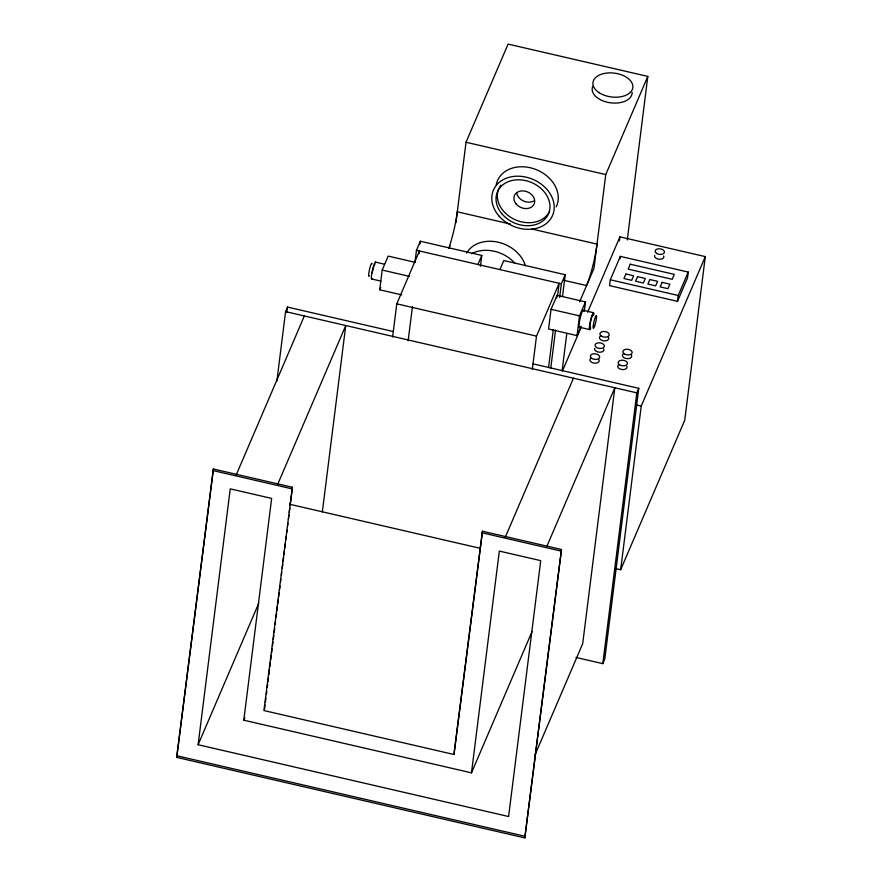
<?xml version="1.0" encoding="UTF-8"?>
<svg xmlns="http://www.w3.org/2000/svg" width="882" height="882" viewBox="0 0 882 882"><rect width="100%" height="100%" fill="white"/><g stroke="black" fill="none" stroke-linecap="round" stroke-linejoin="round"><path stroke-width="1.32" d="M292.405 487.272L263.916 710.539L453.965 754.496L482.465 531.229L561.492 549.508L524.812 837.9L176.709 757.384L213.389 468.992L292.405 487.272L290.123 505.507M176.709 757.384L213.389 468.992M471.484 772.841L499.333 551.085L540.732 560.654L508.594 816.534L198.119 744.728L230.246 488.849L271.645 498.429L243.796 720.186L471.484 772.841L532.067 631.49M276.882 381.013L285.592 311.611L287.543 307.079L393.295 331.544M286.859 312.526L287.543 307.079M264.556 709.029L265.074 704.927M265.416 702.193L265.934 698.103M266.452 694.002L266.794 691.268M267.301 687.166L267.643 684.432M267.996 681.709L268.503 677.608M268.845 674.873L269.539 669.405M269.881 666.682L270.388 662.58M270.741 659.846L271.248 655.745M271.59 653.011L272.108 648.92M272.45 646.186L272.968 642.085M273.31 639.351L273.828 635.261M274.17 632.526L274.688 628.425M275.195 624.324L275.537 621.589M276.055 617.499L276.573 613.398M276.915 610.664L277.433 606.562M277.775 603.839L278.282 599.738M278.624 597.004L279.142 592.902M279.484 590.168L280.002 586.078M280.52 581.977L280.862 579.242M281.369 575.141L281.722 572.407M282.229 568.317L282.747 564.215M283.089 561.481L283.607 557.38M283.949 554.657L284.467 550.555M284.809 547.821L285.316 543.72M285.834 539.63L286.176 536.895L285.525 538.406M286.694 532.794L287.036 530.071M287.554 525.981L287.896 523.247M288.403 519.156L288.921 515.055M289.263 512.332L289.781 508.23M322.338 511.935L345.755 325.524L277.598 484.538M401.718 294.875L379.723 289.792L382.193 270.068L388.179 256.1L415.356 262.384M392.611 336.99L396.779 303.827L419.424 250.973L419.082 253.696M415.102 261.171L416.469 250.29L420.35 241.227L481.804 255.438L480.436 266.287M420.008 243.95L420.35 241.227M408.157 340.717L412.423 306.727M455.939 222.584L466.027 142.256L508.098 44.1L647.807 76.414L627.267 239.981M482.465 531.229L453.965 754.496M532.331 369.304L536.499 336.141L559.144 283.287L557.611 295.525M584.347 311.114L585.494 301.909L557.038 295.327L551.052 309.295L548.571 329.019L577.037 335.601L581.029 326.296M556.707 297.962L557.038 295.327M548.56 367.585L553.334 329.515M550.776 368.103L555.55 330.033M559.651 297.399L561.36 283.806L565.241 274.743L503.798 260.532L499.907 269.583M562.507 296.495L565.241 274.743M562.176 370.22L566.795 333.484M577.037 335.601L579.507 315.877L585.494 301.909M647.807 76.414L605.747 174.57L593.961 268.382L579.628 301.831M524.812 837.9L561.492 549.508M610.3 279.781L609.561 285.647L677.486 301.357L687.519 277.951L688.247 272.086L620.333 256.375L610.3 279.781L678.225 295.492L688.247 272.086M619.396 240.951L619.914 236.861L705.291 256.607L684.741 420.251L620.663 569.75L615.327 568.515M620.035 258.724L620.333 256.375M576.001 657.443L602.814 663.65L636.826 392.854L638.766 388.323L533.015 363.858M638.766 388.323L604.754 659.119L602.814 663.65M620.663 569.75L641.225 406.095L705.291 256.607M677.486 301.357L678.225 295.492M236.2 474.968L304.356 315.954M379.723 289.792L380.715 287.466M290.465 502.773L289.814 504.284L479.874 548.24L480.525 546.73M198.119 744.728L258.702 603.376M243.796 720.186L244.876 717.661M448.982 248.36L450.029 245.902M477.923 264.501L481.804 255.438M562.297 371.278L581.15 327.31M587.61 312.228L619.914 236.861M475.585 582.363L476.236 580.852M505.287 537.204L573.443 378.191M546.686 546.774L614.831 387.76L582.704 643.639L535.098 754.694M466.027 142.256L605.747 174.57M510.524 224.094L457.295 211.79A30.528 4.145 -77 0 1 448.883 247.996M531.813 229.022L597.015 244.105A30.528 4.145 -77 0 1 586.585 285.581L563.973 280.355M416.469 250.29L561.36 283.806M375.412 262.097L384.464 264.192M583.068 310.299L593.421 312.691M382.193 270.068L409.369 276.353M551.052 309.295L579.507 315.877M371.796 279.01L380.859 281.104M579.463 327.211L589.804 329.603M396.779 303.827L536.499 336.141M285.592 311.611L636.826 392.854M635.889 404.86L641.225 406.095M212.738 470.503L291.766 488.782M481.815 532.739L560.842 551.018M177.348 755.874L525.463 836.39M632.151 92.312A20.099 12.017 7.2 0 1 609.87 102.72A20.099 12.017 7.2 0 1 592.748 86.414M663.694 255.989A4.686 2.8 7.2 0 1 659.284 259.231A4.686 2.8 7.2 0 1 654.676 255.35M608.095 336.924A4.686 2.8 7.2 0 1 604.17 340.882A4.686 2.8 7.2 0 1 600.014 336.362M603.729 348.963A4.686 2.8 7.2 0 1 599.319 352.205A4.686 2.8 7.2 0 1 594.711 348.335M598.558 359.206A4.686 2.8 7.2 0 1 594.633 363.152A4.686 2.8 7.2 0 1 590.466 358.632M626.848 366.35A4.686 2.8 7.2 0 1 621.237 369.404A4.686 2.8 7.2 0 1 619.01 364.531M631.06 354.685A4.686 2.8 7.2 0 1 627.135 358.643A4.686 2.8 7.2 0 1 622.979 354.123M579.882 326.726A8.71 1.18 -77 0 1 580.124 318.435A8.71 1.18 -77 0 1 583.52 311.037M590.742 328.082A8.71 1.18 -77 0 1 589.441 326.649A8.71 1.18 -77 0 1 592.109 315.183A8.71 1.18 -77 0 1 593.873 314.62M590.554 327.277A6.703 0.915 -77 0 1 590.742 320.905A6.703 0.915 -77 0 1 593.354 315.216M372.215 278.514A8.71 1.18 -77 0 1 372.215 271.336A8.71 1.18 -77 0 1 375.71 262.186M372.215 272.825A6.703 0.915 -77 0 1 374.277 265.217M374.993 264.049A6.703 0.915 -77 0 1 375.225 264.115M369.304 275.934A6.703 0.915 -77 0 1 369.492 269.55A6.703 0.915 -77 0 1 372.105 263.872M533.621 201.052A10.727 8.467 23.2 0 1 516.786 193.224M496.213 184.823A32.171 25.413 23.2 0 1 535.087 169.179A32.171 25.413 23.2 0 1 556.211 206.884M549.508 211.46A27.794 21.962 23.2 0 1 514.68 219.497A27.794 21.962 23.2 0 1 499.113 188.031M499.642 187.017A27.794 21.962 23.2 0 1 500.932 185.077M471.561 253.718A32.171 25.413 23.2 0 1 514.592 262.88M466.589 253.101A32.171 25.413 23.2 0 1 497.79 242.12A32.171 25.413 23.2 0 1 525.396 265.835M625.9 273.993L623.949 278.525L631.71 280.322L633.662 275.79L625.9 273.993M630.299 264.214L628.193 269.131L672.183 279.296L674.278 274.39L630.299 264.214M637.543 276.683L635.602 281.215L643.364 283.012L645.304 278.48L637.543 276.683M649.825 279.528L647.884 284.059L655.646 285.856L657.586 281.325L649.825 279.528M662.117 282.372L660.177 286.904L667.939 288.701L669.879 284.169L662.117 282.372M598.988 92.599A20.099 12.017 7.2 0 0 632.295 89.523A20.099 12.017 7.2 0 0 607.389 72.986A20.099 12.017 7.2 0 0 598.988 92.599M656.561 253.366A4.686 2.8 7.2 0 0 664.333 252.649A4.686 2.8 7.2 0 0 658.523 248.79A4.686 2.8 7.2 0 0 656.561 253.366M601.326 336.086A4.686 2.8 7.2 0 0 609.098 335.369A4.686 2.8 7.2 0 0 603.277 331.511A4.686 2.8 7.2 0 0 601.326 336.086M596.464 347.42A4.686 2.8 7.2 0 0 604.236 346.692A4.686 2.8 7.2 0 0 598.426 342.833A4.686 2.8 7.2 0 0 596.464 347.42M591.778 358.368A4.686 2.8 7.2 0 0 599.551 357.64A4.686 2.8 7.2 0 0 593.74 353.781A4.686 2.8 7.2 0 0 591.778 358.368M619.583 364.795A4.686 2.8 7.2 0 0 627.356 364.079A4.686 2.8 7.2 0 0 621.545 360.22A4.686 2.8 7.2 0 0 619.583 364.795M624.28 353.847A4.686 2.8 7.2 0 0 632.052 353.131A4.686 2.8 7.2 0 0 626.242 349.272A4.686 2.8 7.2 0 0 624.28 353.847M594.622 326.075A6.703 0.915 -77 0 0 596.464 315.458A6.703 0.915 -77 0 0 593.465 324.168A6.703 0.915 -77 0 0 594.622 326.075M516.235 204.084A10.727 8.467 23.2 0 0 534.029 204.26A10.727 8.467 23.2 0 0 522.662 190.887A10.727 8.467 23.2 0 0 516.235 204.084M498.782 215.781A32.171 25.413 23.2 0 0 552.165 216.322A32.171 25.413 23.2 0 0 518.076 176.191A32.171 25.413 23.2 0 0 498.782 215.781M502.078 214.017A27.794 21.962 23.2 0 0 548.207 214.48A27.794 21.962 23.2 0 0 518.748 179.796A27.794 21.962 23.2 0 0 502.078 214.017"/></g></svg>
